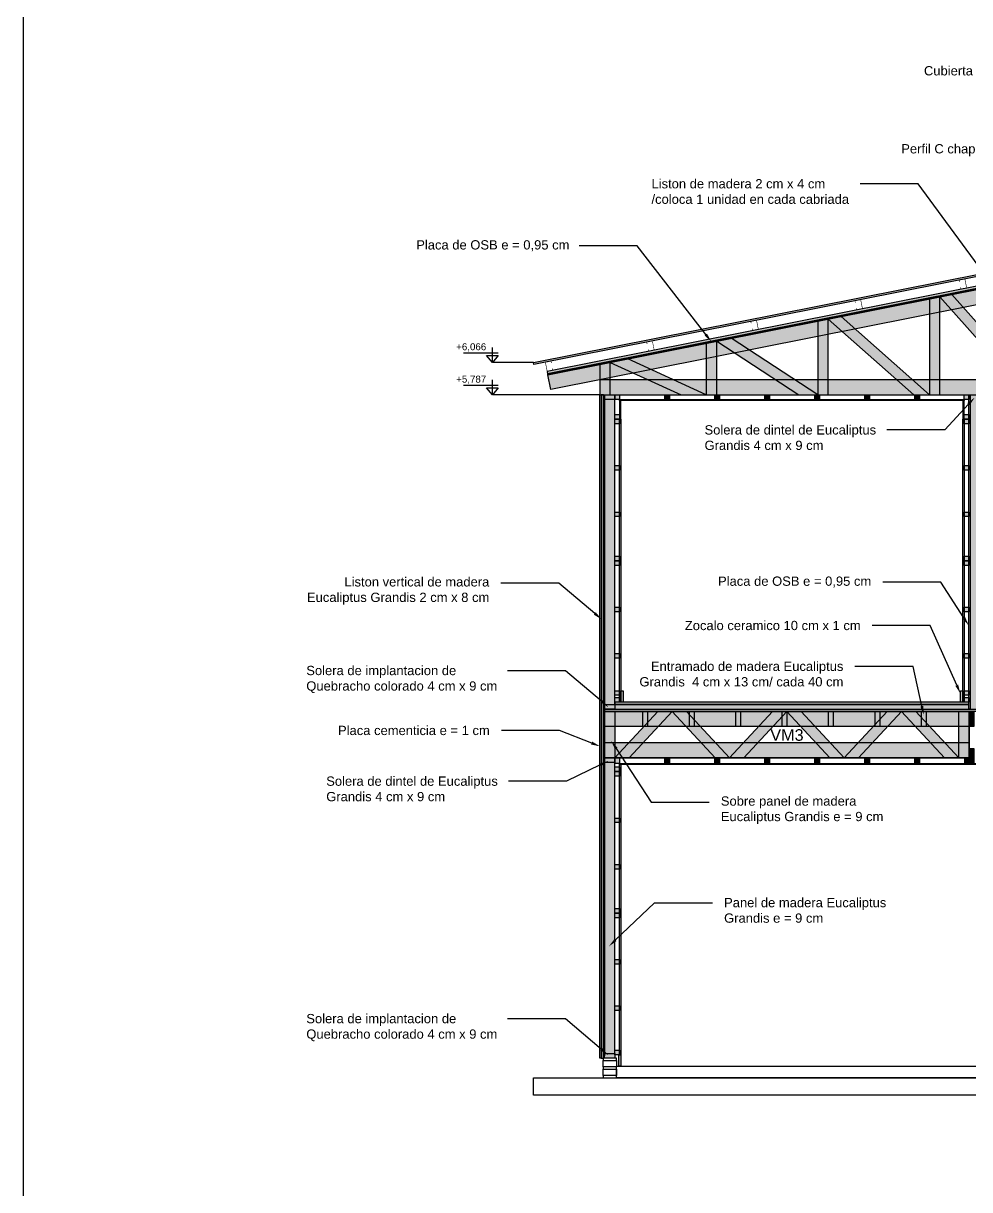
# Model space of a CAD drawing. Header units: millimetres. Extents: x 2924 to 3297, y 1496 to 1704.
# Drawn here: x 3167.89 to 3176.04, y 1618.38 to 1628.43 of the extents above; entities that cross this region are included whole.
import ezdxf
from ezdxf import colors
from ezdxf.entities.mleader import LeaderData, LeaderLine
from ezdxf.math import Vec2, Vec3

# ---------------------------------------------------------------- set-up
doc = ezdxf.new("R2010")
doc.units = ezdxf.units.MM
doc.layers.add('PT-MUROS', color=7, linetype='Continuous')
doc.styles.get("Standard").update_dxf_attribs({"font": 'arial.ttf'})

msp = doc.modelspace()

# ---------------------------------------------------------------- hatches: boundary and pattern name
at = {"layer": 'PT-MUROS'}
h = msp.add_hatch(color=5, dxfattribs=at)
h.dxf.hatch_style = 1
h.paths.add_polyline_path([(3179.6518, 1626.9722), (3179.6553, 1626.9546), (3172.2873, 1625.4908), (3172.2838, 1625.5084)])
at = {"layer": 'PT-MUROS', "true_color": 0x9898cc}
h = msp.add_hatch(color=253, dxfattribs=at)
h.dxf.hatch_style = 1
h.paths.add_polyline_path([(3179.5867, 1626.839), (3179.5867, 1626.8594), (3172.401, 1625.4318), (3172.4048, 1625.4122)])
at = {"layer": 'PT-MUROS'}
h = msp.add_hatch(color=1, dxfattribs=at)
h.dxf.hatch_style = 1
h.paths.add_polyline_path([(3179.5867, 1626.8293), (3179.5867, 1626.839), (3172.4048, 1625.4122), (3172.4067, 1625.4028)])
at = {"layer": 'PT-MUROS', "true_color": 0xfecc66}
h = msp.add_hatch(color=31, dxfattribs=at)
h.dxf.hatch_style = 1
h.paths.add_polyline_path([(3179.5867, 1625.3593), (3172.8547, 1625.3593), (3172.8547, 1625.2293), (3179.5867, 1625.2293)])
h.paths.add_polyline_path([(3179.5867, 1626.8293), (3179.5867, 1626.6968), (3172.432, 1625.2754), (3172.4067, 1625.4028)])
at = {"layer": 'PT-MUROS', "true_color": 0xcd6928}
h = msp.add_hatch(color=32, dxfattribs=at)
h.dxf.hatch_style = 1
h.paths.add_polyline_path([(3176.844, 1626.2844), (3176.7465, 1626.265), (3177.5066, 1625.2293), (3177.6182, 1625.2293)])
h.paths.add_polyline_path([(3177.8026, 1626.4749), (3177.7082, 1626.4561), (3178.4739, 1625.2293), (3178.58, 1625.2293)])
h.paths.add_polyline_path([(3178.67, 1626.6472), (3178.7617, 1626.6654), (3179.4967, 1625.2293), (3179.3956, 1625.2293)])
h.paths.add_polyline_path([(3176.7465, 1626.265), (3176.6565, 1626.2472), (3176.6565, 1625.2293), (3176.7465, 1625.2293)])
h.paths.add_polyline_path([(3177.7082, 1626.4561), (3177.6182, 1626.4382), (3177.6182, 1625.2293), (3177.7082, 1625.2293)])
h.paths.add_polyline_path([(3178.67, 1626.6472), (3178.58, 1626.6293), (3178.58, 1625.2293), (3178.67, 1625.2293)])
h.paths.add_polyline_path([(3174.9339, 1625.9049), (3174.8231, 1625.8829), (3175.5593, 1625.2293), (3175.6948, 1625.2293)])
h.paths.add_polyline_path([(3175.8872, 1626.0943), (3175.7848, 1626.074), (3176.5361, 1625.2293), (3176.6565, 1625.2293)])
h.paths.add_polyline_path([(3174.8231, 1625.8829), (3174.7331, 1625.865), (3174.7331, 1625.2293), (3174.8231, 1625.2293)])
h.paths.add_polyline_path([(3175.7848, 1626.074), (3175.6948, 1626.0561), (3175.6948, 1625.2293), (3175.7848, 1625.2293)])
h.paths.add_polyline_path([(3173.9875, 1625.7169), (3173.8614, 1625.6918), (3174.5687, 1625.2293), (3174.7331, 1625.2293)])
h.paths.add_polyline_path([(3173.8614, 1625.6918), (3173.7714, 1625.674), (3173.7714, 1625.2293), (3173.8614, 1625.2293)])
h.paths.add_polyline_path([(3173.0952, 1625.5396), (3172.9447, 1625.5097), (3173.5556, 1625.2293), (3173.7714, 1625.2293)])
h.paths.add_polyline_path([(3172.9447, 1625.5097), (3172.8547, 1625.4918), (3172.8547, 1625.2293), (3172.9447, 1625.2293)])
h.paths.add_polyline_path([(3179.5867, 1626.8293), (3179.4967, 1626.8114), (3179.4967, 1625.2293), (3179.5867, 1625.2293)])
at = {"layer": 'PT-MUROS'}
h = msp.add_hatch(color=8, dxfattribs=at)
h.dxf.hatch_style = 1
h.paths.add_polyline_path([(3172.8649, 1619.5123), (3172.8547, 1619.5123), (3172.8547, 1625.2293), (3172.8649, 1625.2293)])
at = {"layer": 'PT-MUROS', "true_color": 0xf7f281}
h = msp.add_hatch(color=51, dxfattribs=at)
h.dxf.hatch_style = 1
h.paths.add_polyline_path([(3172.8849, 1625.2293), (3172.8649, 1625.2293), (3172.8649, 1619.5123), (3172.8849, 1619.5123)])
at = {"layer": 'PT-MUROS'}
h = msp.add_hatch(color=1, dxfattribs=at)
h.dxf.hatch_style = 1
h.paths.add_polyline_path([(3172.8944, 1619.5323), (3172.8849, 1619.5323), (3172.8849, 1625.2293), (3172.8944, 1625.2293)])
h.paths.add_polyline_path([(3176.0349, 1625.2293), (3176.0444, 1625.2293), (3176.0444, 1622.5198), (3176.0349, 1622.5198)])
h = msp.add_hatch(color=3, dxfattribs=at)
h.dxf.hatch_style = 1
h.paths.add_polyline_path([(3172.8944, 1622.1018), (3172.9844, 1622.1018), (3172.9844, 1622.0618), (3172.8944, 1622.0618)])
h.paths.add_polyline_path([(3172.8944, 1625.2293), (3172.9844, 1625.2293), (3172.9844, 1625.1893), (3172.8944, 1625.1893)])
h.paths.add_polyline_path([(3176.0444, 1625.2293), (3176.1344, 1625.2293), (3176.1344, 1625.1893), (3176.0444, 1625.1893)])
at = {"layer": 'PT-MUROS', "true_color": 0xf8991e}
h = msp.add_hatch(color=30, dxfattribs=at)
h.dxf.hatch_style = 1
h.paths.add_polyline_path([(3172.9844, 1622.0618), (3172.8944, 1622.0618), (3172.8944, 1619.5523), (3172.9844, 1619.5523)])
h.paths.add_polyline_path([(3172.9844, 1625.1893), (3172.8944, 1625.1893), (3172.8944, 1622.5598), (3172.9844, 1622.5598)])
h.paths.add_polyline_path([(3176.1344, 1625.1893), (3176.0444, 1625.1893), (3176.0444, 1622.5598), (3176.1344, 1622.5598)])
at = {"layer": 'PT-MUROS', "true_color": 0xf7f281}
h = msp.add_hatch(color=51, dxfattribs=at)
h.dxf.hatch_style = 1
h.paths.add_polyline_path([(3176.1344, 1622.6198), (3176.1744, 1622.6198), (3176.1744, 1622.5798), (3176.1344, 1622.5798)])
h.paths.add_polyline_path([(3176.1344, 1622.6798), (3176.1744, 1622.6798), (3176.1744, 1622.6398), (3176.1344, 1622.6398)])
h.paths.add_polyline_path([(3175.9949, 1622.6198), (3176.0349, 1622.6198), (3176.0349, 1622.5798), (3175.9949, 1622.5798)])
h.paths.add_polyline_path([(3175.9949, 1622.6798), (3176.0349, 1622.6798), (3176.0349, 1622.6398), (3175.9949, 1622.6398)])
h.paths.add_polyline_path([(3175.9949, 1622.9998), (3176.0349, 1622.9998), (3176.0349, 1622.9598), (3175.9949, 1622.9598)])
h.paths.add_polyline_path([(3176.1344, 1622.9998), (3176.1744, 1622.9998), (3176.1744, 1622.9598), (3176.1344, 1622.9598)])
h.paths.add_polyline_path([(3175.9949, 1623.8398), (3176.0349, 1623.8398), (3176.0349, 1623.7998), (3175.9949, 1623.7998)])
h.paths.add_polyline_path([(3175.9949, 1623.7998), (3176.0349, 1623.7998), (3176.0349, 1623.7598), (3175.9949, 1623.7598)])
h.paths.add_polyline_path([(3175.9949, 1623.3998), (3176.0349, 1623.3998), (3176.0349, 1623.3598), (3175.9949, 1623.3598)])
h.paths.add_polyline_path([(3176.1344, 1623.8398), (3176.1744, 1623.8398), (3176.1744, 1623.7998), (3176.1344, 1623.7998)])
h.paths.add_polyline_path([(3176.1344, 1623.7998), (3176.1744, 1623.7998), (3176.1744, 1623.7598), (3176.1344, 1623.7598)])
h.paths.add_polyline_path([(3176.1344, 1623.3998), (3176.1744, 1623.3998), (3176.1744, 1623.3598), (3176.1344, 1623.3598)])
h.paths.add_polyline_path([(3175.9949, 1624.6198), (3176.0349, 1624.6198), (3176.0349, 1624.5798), (3175.9949, 1624.5798)])
h.paths.add_polyline_path([(3175.9949, 1624.2198), (3176.0349, 1624.2198), (3176.0349, 1624.1798), (3175.9949, 1624.1798)])
h.paths.add_polyline_path([(3176.1344, 1624.6198), (3176.1744, 1624.6198), (3176.1744, 1624.5798), (3176.1344, 1624.5798)])
h.paths.add_polyline_path([(3176.1344, 1624.2198), (3176.1744, 1624.2198), (3176.1744, 1624.1798), (3176.1344, 1624.1798)])
h.paths.add_polyline_path([(3175.9949, 1625.0598), (3176.0349, 1625.0598), (3176.0349, 1625.0198), (3175.9949, 1625.0198)])
h.paths.add_polyline_path([(3175.9949, 1625.0198), (3176.0349, 1625.0198), (3176.0349, 1624.9798), (3175.9949, 1624.9798)])
h.paths.add_polyline_path([(3176.1344, 1625.0598), (3176.1744, 1625.0598), (3176.1744, 1625.0198), (3176.1344, 1625.0198)])
h.paths.add_polyline_path([(3176.1344, 1625.0198), (3176.1744, 1625.0198), (3176.1744, 1624.9798), (3176.1344, 1624.9798)])
h.paths.add_polyline_path([(3176.1344, 1625.2293), (3176.1744, 1625.2293), (3176.1744, 1625.1893), (3176.1344, 1625.1893)])
h.paths.add_polyline_path([(3175.9949, 1625.2293), (3176.0349, 1625.2293), (3176.0349, 1625.1893), (3175.9949, 1625.1893)])
h.paths.add_polyline_path([(3172.9844, 1625.0598), (3173.0244, 1625.0598), (3173.0244, 1625.0198), (3172.9844, 1625.0198)])
h.paths.add_polyline_path([(3172.9844, 1625.2293), (3173.0244, 1625.2293), (3173.0244, 1625.1893), (3172.9844, 1625.1893)])
h.paths.add_polyline_path([(3172.9844, 1625.0198), (3173.0244, 1625.0198), (3173.0244, 1624.9798), (3172.9844, 1624.9798)])
h.paths.add_polyline_path([(3172.9844, 1624.6198), (3173.0244, 1624.6198), (3173.0244, 1624.5798), (3172.9844, 1624.5798)])
h.paths.add_polyline_path([(3172.9844, 1624.2198), (3173.0244, 1624.2198), (3173.0244, 1624.1798), (3172.9844, 1624.1798)])
h.paths.add_polyline_path([(3172.9844, 1623.8398), (3173.0244, 1623.8398), (3173.0244, 1623.7998), (3172.9844, 1623.7998)])
h.paths.add_polyline_path([(3172.9844, 1623.7998), (3173.0244, 1623.7998), (3173.0244, 1623.7598), (3172.9844, 1623.7598)])
h.paths.add_polyline_path([(3172.9844, 1623.3998), (3173.0244, 1623.3998), (3173.0244, 1623.3598), (3172.9844, 1623.3598)])
h.paths.add_polyline_path([(3172.9844, 1622.9998), (3173.0244, 1622.9998), (3173.0244, 1622.9598), (3172.9844, 1622.9598)])
h.paths.add_polyline_path([(3172.9844, 1622.6198), (3173.0244, 1622.6198), (3173.0244, 1622.5798), (3172.9844, 1622.5798)])
h.paths.add_polyline_path([(3172.9844, 1622.6798), (3173.0244, 1622.6798), (3173.0244, 1622.6398), (3172.9844, 1622.6398)])
h.paths.add_polyline_path([(3172.9844, 1622.1023), (3173.0244, 1622.1023), (3173.0244, 1622.0523), (3172.9844, 1622.0523)])
h.paths.add_polyline_path([(3172.9844, 1622.0223), (3173.0244, 1622.0223), (3173.0244, 1621.9823), (3172.9844, 1621.9823)])
h.paths.add_polyline_path([(3172.9844, 1621.9823), (3173.0244, 1621.9823), (3173.0244, 1621.9423), (3172.9844, 1621.9423)])
h.paths.add_polyline_path([(3172.9844, 1621.1823), (3173.0244, 1621.1823), (3173.0244, 1621.1423), (3172.9844, 1621.1423)])
h.paths.add_polyline_path([(3172.9844, 1620.8023), (3173.0244, 1620.8023), (3173.0244, 1620.7623), (3172.9844, 1620.7623)])
h.paths.add_polyline_path([(3172.9844, 1620.7623), (3173.0244, 1620.7623), (3173.0244, 1620.7223), (3172.9844, 1620.7223)])
h.paths.add_polyline_path([(3172.9844, 1621.5823), (3173.0244, 1621.5823), (3173.0244, 1621.5423), (3172.9844, 1621.5423)])
h.paths.add_polyline_path([(3172.9844, 1620.3623), (3173.0244, 1620.3623), (3173.0244, 1620.3223), (3172.9844, 1620.3223)])
h.paths.add_polyline_path([(3172.9844, 1619.9623), (3173.0244, 1619.9623), (3173.0244, 1619.9223), (3172.9844, 1619.9223)])
h.paths.add_polyline_path([(3172.9844, 1619.5823), (3173.0244, 1619.5823), (3173.0244, 1619.5423), (3172.9844, 1619.5423)])
at = {"layer": 'PT-MUROS', "true_color": 0x58ba48}
h = msp.add_hatch(color=85, dxfattribs=at)
h.dxf.hatch_style = 1
h.paths.add_polyline_path([(3173.0244, 1623.7998), (3173.0369, 1623.7998), (3173.0369, 1622.5798), (3173.0244, 1622.5798)])
h.paths.add_polyline_path([(3173.0244, 1622.0423), (3173.0369, 1622.0423), (3173.0369, 1621.9823), (3173.0244, 1621.9823)])
h.paths.add_polyline_path([(3173.0244, 1621.9823), (3173.0369, 1621.9823), (3173.0369, 1620.7623), (3173.0244, 1620.7623)])
h.paths.add_polyline_path([(3173.0244, 1622.0518), (3179.5867, 1622.0518), (3179.5867, 1622.0423), (3173.0244, 1622.0423)])
h.paths.add_polyline_path([(3173.0244, 1620.7623), (3173.0369, 1620.7623), (3173.0369, 1619.5423), (3173.0244, 1619.5423)])
h.paths.add_polyline_path([(3176.1744, 1623.7998), (3176.1869, 1623.7998), (3176.1869, 1622.5798), (3176.1744, 1622.5798)])
h.paths.add_polyline_path([(3175.9824, 1623.7998), (3175.9949, 1623.7998), (3175.9949, 1622.5798), (3175.9824, 1622.5798)])
h.paths.add_polyline_path([(3176.1744, 1625.0198), (3176.1869, 1625.0198), (3176.1869, 1623.7998), (3176.1744, 1623.7998)])
h.paths.add_polyline_path([(3175.9824, 1625.0198), (3175.9949, 1625.0198), (3175.9949, 1623.7998), (3175.9824, 1623.7998)])
h.paths.add_polyline_path([(3176.1869, 1625.1798), (3176.1744, 1625.1798), (3176.1744, 1625.0198), (3176.1869, 1625.0198)])
h.paths.add_polyline_path([(3175.9949, 1625.1798), (3175.9824, 1625.1798), (3175.9824, 1625.0198), (3175.9949, 1625.0198)])
h.paths.add_polyline_path([(3173.0244, 1625.1893), (3175.9949, 1625.1893), (3175.9949, 1625.1798), (3173.0244, 1625.1798)])
h.paths.add_polyline_path([(3176.1744, 1625.1893), (3179.5867, 1625.1893), (3179.5867, 1625.1798), (3176.1744, 1625.1798)])
h.paths.add_polyline_path([(3173.0369, 1625.1798), (3173.0244, 1625.1798), (3173.0244, 1625.0198), (3173.0369, 1625.0198)])
h.paths.add_polyline_path([(3173.0244, 1625.0198), (3173.0369, 1625.0198), (3173.0369, 1623.7998), (3173.0244, 1623.7998)])
at = {"layer": 'PT-MUROS', "true_color": 0xf7f281}
h = msp.add_hatch(color=51, dxfattribs=at)
h.dxf.hatch_style = 1
h.paths.add_polyline_path([(3173.4143, 1625.2298), (3173.4543, 1625.2298), (3173.4543, 1625.1893), (3173.4143, 1625.1893)])
h = msp.add_hatch(color=51, dxfattribs=at)
h.dxf.hatch_style = 1
h.paths.add_polyline_path([(3173.8461, 1625.2298), (3173.8861, 1625.2298), (3173.8861, 1625.1893), (3173.8461, 1625.1893)])
h = msp.add_hatch(color=51, dxfattribs=at)
h.dxf.hatch_style = 1
h.paths.add_polyline_path([(3174.2757, 1625.2293), (3174.3157, 1625.2293), (3174.3157, 1625.1888), (3174.2757, 1625.1888)])
h = msp.add_hatch(color=51, dxfattribs=at)
h.dxf.hatch_style = 1
h.paths.add_polyline_path([(3174.7063, 1625.2293), (3174.7463, 1625.2293), (3174.7463, 1625.1888), (3174.7063, 1625.1888)])
h = msp.add_hatch(color=51, dxfattribs=at)
h.dxf.hatch_style = 1
h.paths.add_polyline_path([(3175.137, 1625.2293), (3175.177, 1625.2293), (3175.177, 1625.1888), (3175.137, 1625.1888)])
h = msp.add_hatch(color=51, dxfattribs=at)
h.dxf.hatch_style = 1
h.paths.add_polyline_path([(3175.5677, 1625.2293), (3175.6077, 1625.2293), (3175.6077, 1625.1888), (3175.5677, 1625.1888)])
at = {"layer": 'PT-MUROS', "true_color": 0x636466}
h = msp.add_hatch(color=251, dxfattribs=at)
h.dxf.hatch_style = 1
h.paths.add_polyline_path([(3173.0169, 1619.5423), (3173.0369, 1619.5423), (3173.0369, 1619.4423), (3173.0169, 1619.4423)])
h.paths.add_polyline_path([(3173.0369, 1622.6798), (3173.0569, 1622.6798), (3173.0569, 1622.5798), (3173.0369, 1622.5798)])
h.paths.add_polyline_path([(3175.9624, 1622.6798), (3175.9824, 1622.6798), (3175.9824, 1622.5798), (3175.9624, 1622.5798)])
h.paths.add_polyline_path([(3176.1869, 1622.6798), (3176.2069, 1622.6798), (3176.2069, 1622.5798), (3176.1869, 1622.5798)])
h.paths.add_polyline_path([(3179.5667, 1622.6798), (3179.5867, 1622.6798), (3179.5867, 1622.5798), (3179.5667, 1622.5798)])
at = {"layer": 'PT-MUROS', "true_color": 0x991b1e}
h = msp.add_hatch(color=244, dxfattribs=at)
h.dxf.hatch_style = 1
h.paths.add_polyline_path([(3172.8944, 1619.5523), (3172.9844, 1619.5523), (3172.9844, 1619.5123), (3172.8944, 1619.5123)])
h.paths.add_polyline_path([(3176.0444, 1622.5598), (3176.1344, 1622.5598), (3176.1344, 1622.5198), (3176.0444, 1622.5198)])
h.paths.add_polyline_path([(3172.8944, 1622.5598), (3172.9844, 1622.5598), (3172.9844, 1622.5198), (3172.8944, 1622.5198)])
at = {"layer": 'PT-MUROS', "true_color": 0xf7abae}
h = msp.add_hatch(color=241, dxfattribs=at)
h.dxf.hatch_style = 1
h.paths.add_polyline_path([(3172.9844, 1622.5598), (3176.0349, 1622.5598), (3176.0349, 1622.5798), (3172.9844, 1622.5798)])
h.paths.add_polyline_path([(3179.6042, 1622.5598), (3176.1344, 1622.5598), (3176.1344, 1622.5798), (3179.6042, 1622.5798)])
at = {"layer": 'PT-MUROS', "true_color": 0x636466}
h = msp.add_hatch(color=251, dxfattribs=at)
h.dxf.hatch_style = 1
h.paths.add_polyline_path([(3176.1344, 1622.5598), (3179.6042, 1622.5598), (3179.6042, 1622.5198), (3176.1344, 1622.5198)])
h.paths.add_polyline_path([(3176.0349, 1622.5598), (3172.9844, 1622.5598), (3172.9844, 1622.5198), (3176.0349, 1622.5198)])
at = {"layer": 'PT-MUROS', "true_color": 0x642165}
h = msp.add_hatch(color=219, dxfattribs=at)
h.dxf.hatch_style = 1
h.paths.add_polyline_path([(3172.8944, 1622.5198), (3179.6042, 1622.5198), (3179.6042, 1622.5018), (3172.8944, 1622.5018)])
at = {"layer": 'PT-MUROS', "true_color": 0xf7f281}
h = msp.add_hatch(color=51, dxfattribs=at)
h.dxf.hatch_style = 1
h.paths.add_polyline_path([(3176.0383, 1622.1018), (3172.8944, 1622.1018), (3172.8944, 1622.2318), (3176.0383, 1622.2318)])
h.paths.add_polyline_path([(3176.0383, 1622.3718), (3172.8944, 1622.3718), (3172.8944, 1622.5018), (3176.0383, 1622.5018)])
at = {"layer": 'PT-MUROS', "true_color": 0xcd6928}
h = msp.add_hatch(color=32, dxfattribs=at)
h.dxf.hatch_style = 1
h.paths.add_polyline_path([(3175.4543, 1622.5018), (3175.5771, 1622.5018), (3175.9483, 1622.1018), (3175.8256, 1622.1018)])
h.paths.add_polyline_path([(3175.4543, 1622.5018), (3175.3316, 1622.5018), (3174.9604, 1622.1018), (3175.0831, 1622.1018)])
h.paths.add_polyline_path([(3174.4664, 1622.5018), (3174.5891, 1622.5018), (3174.9604, 1622.1018), (3174.8376, 1622.1018)])
h.paths.add_polyline_path([(3174.4664, 1622.5018), (3174.3436, 1622.5018), (3173.9724, 1622.1018), (3174.0952, 1622.1018)])
h.paths.add_polyline_path([(3173.4784, 1622.5018), (3173.6012, 1622.5018), (3173.9724, 1622.1018), (3173.8496, 1622.1018)])
h.paths.add_polyline_path([(3173.4784, 1622.5018), (3173.3556, 1622.5018), (3172.9844, 1622.1018), (3173.1072, 1622.1018)])
h.paths.add_polyline_path([(3175.9483, 1622.5018), (3176.0383, 1622.5018), (3176.0383, 1622.1018), (3175.9483, 1622.1018)])
h.paths.add_polyline_path([(3172.8944, 1622.5018), (3172.9844, 1622.5018), (3172.9844, 1622.1018), (3172.8944, 1622.1018)])
at = {"layer": 'PT-MUROS'}
h = msp.add_hatch(color=5, dxfattribs=at)
h.dxf.hatch_style = 1
h.paths.add_polyline_path([(3172.8944, 1622.5018), (3172.9844, 1622.5018), (3172.9844, 1622.1018), (3172.8944, 1622.1018)])
h = msp.add_hatch(color=1, dxfattribs=at)
h.dxf.hatch_style = 1
h.paths.add_polyline_path([(3173.2263, 1622.5018), (3173.2663, 1622.5018), (3173.2663, 1622.3718), (3173.2263, 1622.3718)])
h = msp.add_hatch(color=1, dxfattribs=at)
h.dxf.hatch_style = 1
h.paths.add_polyline_path([(3173.6263, 1622.5018), (3173.6663, 1622.5018), (3173.6663, 1622.3718), (3173.6263, 1622.3718)])
h = msp.add_hatch(color=1, dxfattribs=at)
h.dxf.hatch_style = 1
h.paths.add_polyline_path([(3174.0263, 1622.5018), (3174.0663, 1622.5018), (3174.0663, 1622.3718), (3174.0263, 1622.3718)])
h = msp.add_hatch(color=1, dxfattribs=at)
h.dxf.hatch_style = 1
h.paths.add_polyline_path([(3174.4263, 1622.5018), (3174.4663, 1622.5018), (3174.4663, 1622.3718), (3174.4263, 1622.3718)])
h = msp.add_hatch(color=1, dxfattribs=at)
h.dxf.hatch_style = 1
h.paths.add_polyline_path([(3174.8263, 1622.5018), (3174.8663, 1622.5018), (3174.8663, 1622.3718), (3174.8263, 1622.3718)])
h = msp.add_hatch(color=1, dxfattribs=at)
h.dxf.hatch_style = 1
h.paths.add_polyline_path([(3175.2263, 1622.5018), (3175.2663, 1622.5018), (3175.2663, 1622.3718), (3175.2263, 1622.3718)])
h = msp.add_hatch(color=1, dxfattribs=at)
h.dxf.hatch_style = 1
h.paths.add_polyline_path([(3175.6263, 1622.5018), (3175.6663, 1622.5018), (3175.6663, 1622.3718), (3175.6263, 1622.3718)])
h = msp.add_hatch(dxfattribs=at)
h.set_pattern_fill('ANSI31', color=6, scale=0.002)
h.set_pattern_definition([(45, (106.1555515, 100.757555), (-0.00449012806, 0.00449012806), [])])
h.paths.add_polyline_path([(3176.1023, 1622.5018), (3176.1423, 1622.5018), (3176.1423, 1622.3718), (3176.1023, 1622.3718)])
h.paths.add_polyline_path([(3176.0383, 1622.5018), (3176.0783, 1622.5018), (3176.0783, 1622.3718), (3176.0383, 1622.3718)])
h.paths.add_polyline_path([(3176.0383, 1622.1818), (3176.0783, 1622.1818), (3176.0783, 1622.0518), (3176.0383, 1622.0518)])
h.paths.add_polyline_path([(3176.1023, 1622.1818), (3176.1423, 1622.1818), (3176.1423, 1622.0518), (3176.1023, 1622.0518)])
at = {"layer": 'PT-MUROS', "true_color": 0xf7f281}
h = msp.add_hatch(color=51, dxfattribs=at)
h.dxf.hatch_style = 1
h.paths.add_polyline_path([(3173.4143, 1622.1023), (3173.4543, 1622.1023), (3173.4543, 1622.0523), (3173.4143, 1622.0523)])
h = msp.add_hatch(color=51, dxfattribs=at)
h.dxf.hatch_style = 1
h.paths.add_polyline_path([(3173.8461, 1622.1023), (3173.8861, 1622.1023), (3173.8861, 1622.0523), (3173.8461, 1622.0523)])
h = msp.add_hatch(color=51, dxfattribs=at)
h.dxf.hatch_style = 1
h.paths.add_polyline_path([(3174.2757, 1622.1018), (3174.3157, 1622.1018), (3174.3157, 1622.0518), (3174.2757, 1622.0518)])
h = msp.add_hatch(color=51, dxfattribs=at)
h.dxf.hatch_style = 1
h.paths.add_polyline_path([(3174.7063, 1622.1018), (3174.7463, 1622.1018), (3174.7463, 1622.0518), (3174.7063, 1622.0518)])
h = msp.add_hatch(color=51, dxfattribs=at)
h.dxf.hatch_style = 1
h.paths.add_polyline_path([(3175.137, 1622.1018), (3175.177, 1622.1018), (3175.177, 1622.0518), (3175.137, 1622.0518)])
h = msp.add_hatch(color=51, dxfattribs=at)
h.dxf.hatch_style = 1
h.paths.add_polyline_path([(3175.5677, 1622.1018), (3175.6077, 1622.1018), (3175.6077, 1622.0518), (3175.5677, 1622.0518)])
h = msp.add_hatch(color=51, dxfattribs=at)
h.dxf.hatch_style = 1
h.paths.add_polyline_path([(3175.9983, 1622.1018), (3176.0383, 1622.1018), (3176.0383, 1622.0518), (3175.9983, 1622.0518)])

# ---------------------------------------------------------------- linework, layer by layer
at = {"layer": 'PT-MUROS'}
for points in [[(3167.8871, 1645.3308), (3296.7845, 1645.3308), (3296.7845, 1608.8656), (3167.8871, 1608.8656)], [(3175.7848, 1626.074), (3175.6948, 1626.0561), (3175.6948, 1625.2293), (3175.7848, 1625.2293)], [(3174.8231, 1625.8829), (3174.7331, 1625.865), (3174.7331, 1625.2293), (3174.8231, 1625.2293)], [(3173.8614, 1625.6918), (3173.7714, 1625.674), (3173.7714, 1625.2293), (3173.8614, 1625.2293)], [(3172.9447, 1625.5097), (3172.8547, 1625.4918), (3172.8547, 1625.2293), (3172.9447, 1625.2293)], [(3179.5867, 1625.3593), (3172.8547, 1625.3593), (3172.8547, 1625.2293), (3179.5867, 1625.2293)], [(3172.8649, 1619.5123), (3172.8547, 1619.5123), (3172.8547, 1625.2293), (3172.8649, 1625.2293)], [(3172.8849, 1625.2293), (3172.8649, 1625.2293), (3172.8649, 1619.5123), (3172.8849, 1619.5123)], [(3172.8944, 1619.5323), (3172.8849, 1619.5323), (3172.8849, 1625.2293), (3172.8944, 1625.2293)], [(3172.8944, 1625.2293), (3172.9844, 1625.2293), (3172.9844, 1625.1893), (3172.8944, 1625.1893)], [(3172.9844, 1625.1893), (3172.8944, 1625.1893), (3172.8944, 1622.5598), (3172.9844, 1622.5598)], [(3172.9844, 1625.2293), (3173.0244, 1625.2293), (3173.0244, 1625.1893), (3172.9844, 1625.1893)], [(3173.0244, 1625.1893), (3175.9949, 1625.1893), (3175.9949, 1625.1798), (3173.0244, 1625.1798)], [(3173.0369, 1625.1798), (3173.0244, 1625.1798), (3173.0244, 1625.0198), (3173.0369, 1625.0198)], [(3173.4143, 1625.2298), (3173.4543, 1625.2298), (3173.4543, 1625.1893), (3173.4143, 1625.1893)], [(3173.8461, 1625.2298), (3173.8861, 1625.2298), (3173.8861, 1625.1893), (3173.8461, 1625.1893)], [(3174.2757, 1625.2293), (3174.3157, 1625.2293), (3174.3157, 1625.1888), (3174.2757, 1625.1888)], [(3174.7063, 1625.2293), (3174.7463, 1625.2293), (3174.7463, 1625.1888), (3174.7063, 1625.1888)], [(3175.137, 1625.2293), (3175.177, 1625.2293), (3175.177, 1625.1888), (3175.137, 1625.1888)], [(3175.5677, 1625.2293), (3175.6077, 1625.2293), (3175.6077, 1625.1888), (3175.5677, 1625.1888)], [(3175.9949, 1625.1798), (3175.9824, 1625.1798), (3175.9824, 1625.0198), (3175.9949, 1625.0198)], [(3175.9949, 1625.2293), (3176.0349, 1625.2293), (3176.0349, 1625.1893), (3175.9949, 1625.1893)], [(3176.0349, 1625.2293), (3176.0444, 1625.2293), (3176.0444, 1622.5198), (3176.0349, 1622.5198)], [(3172.9844, 1625.0598), (3173.0244, 1625.0598), (3173.0244, 1625.0198), (3172.9844, 1625.0198)], [(3175.9949, 1625.0598), (3176.0349, 1625.0598), (3176.0349, 1625.0198), (3175.9949, 1625.0198)], [(3172.9844, 1625.0198), (3173.0244, 1625.0198), (3173.0244, 1624.9798), (3172.9844, 1624.9798)], [(3173.0244, 1625.0198), (3173.0369, 1625.0198), (3173.0369, 1623.7998), (3173.0244, 1623.7998)], [(3175.9824, 1625.0198), (3175.9949, 1625.0198), (3175.9949, 1623.7998), (3175.9824, 1623.7998)], [(3175.9949, 1625.0198), (3176.0349, 1625.0198), (3176.0349, 1624.9798), (3175.9949, 1624.9798)], [(3172.9844, 1624.6198), (3173.0244, 1624.6198), (3173.0244, 1624.5798), (3172.9844, 1624.5798)], [(3175.9949, 1624.6198), (3176.0349, 1624.6198), (3176.0349, 1624.5798), (3175.9949, 1624.5798)], [(3172.9844, 1624.2198), (3173.0244, 1624.2198), (3173.0244, 1624.1798), (3172.9844, 1624.1798)], [(3175.9949, 1624.2198), (3176.0349, 1624.2198), (3176.0349, 1624.1798), (3175.9949, 1624.1798)], [(3172.9844, 1623.8398), (3173.0244, 1623.8398), (3173.0244, 1623.7998), (3172.9844, 1623.7998)], [(3172.9844, 1623.7998), (3173.0244, 1623.7998), (3173.0244, 1623.7598), (3172.9844, 1623.7598)], [(3173.0244, 1623.7998), (3173.0369, 1623.7998), (3173.0369, 1622.5798), (3173.0244, 1622.5798)], [(3175.9824, 1623.7998), (3175.9949, 1623.7998), (3175.9949, 1622.5798), (3175.9824, 1622.5798)], [(3175.9949, 1623.8398), (3176.0349, 1623.8398), (3176.0349, 1623.7998), (3175.9949, 1623.7998)], [(3175.9949, 1623.7998), (3176.0349, 1623.7998), (3176.0349, 1623.7598), (3175.9949, 1623.7598)], [(3172.9844, 1623.3998), (3173.0244, 1623.3998), (3173.0244, 1623.3598), (3172.9844, 1623.3598)], [(3175.9949, 1623.3998), (3176.0349, 1623.3998), (3176.0349, 1623.3598), (3175.9949, 1623.3598)], [(3172.9844, 1622.9998), (3173.0244, 1622.9998), (3173.0244, 1622.9598), (3172.9844, 1622.9598)], [(3175.9949, 1622.9998), (3176.0349, 1622.9998), (3176.0349, 1622.9598), (3175.9949, 1622.9598)], [(3172.9844, 1622.6798), (3173.0244, 1622.6798), (3173.0244, 1622.6398), (3172.9844, 1622.6398)], [(3173.0369, 1622.6798), (3173.0569, 1622.6798), (3173.0569, 1622.5798), (3173.0369, 1622.5798)], [(3175.9624, 1622.6798), (3175.9824, 1622.6798), (3175.9824, 1622.5798), (3175.9624, 1622.5798)], [(3175.9949, 1622.6798), (3176.0349, 1622.6798), (3176.0349, 1622.6398), (3175.9949, 1622.6398)], [(3172.8944, 1622.5598), (3172.9844, 1622.5598), (3172.9844, 1622.5198), (3172.8944, 1622.5198)], [(3172.9844, 1622.6198), (3173.0244, 1622.6198), (3173.0244, 1622.5798), (3172.9844, 1622.5798)], [(3172.9844, 1622.5598), (3176.0349, 1622.5598), (3176.0349, 1622.5798), (3172.9844, 1622.5798)], [(3176.0349, 1622.5598), (3172.9844, 1622.5598), (3172.9844, 1622.5198), (3176.0349, 1622.5198)], [(3175.9949, 1622.6198), (3176.0349, 1622.6198), (3176.0349, 1622.5798), (3175.9949, 1622.5798)], [(3172.8944, 1622.5198), (3179.6042, 1622.5198), (3179.6042, 1622.5018), (3172.8944, 1622.5018)], [(3176.0383, 1622.5018), (3172.8944, 1622.5018), (3172.8944, 1622.1018), (3176.0383, 1622.1018)], [(3172.8944, 1622.5018), (3172.9844, 1622.5018), (3172.9844, 1622.1018), (3172.8944, 1622.1018)], [(3176.0383, 1622.3718), (3172.8944, 1622.3718), (3172.8944, 1622.5018), (3176.0383, 1622.5018)], [(3172.8944, 1622.5018), (3172.9844, 1622.5018), (3172.9844, 1622.1018), (3172.8944, 1622.1018)], [(3173.2263, 1622.5018), (3173.2663, 1622.5018), (3173.2663, 1622.3718), (3173.2263, 1622.3718)], [(3173.6263, 1622.5018), (3173.6663, 1622.5018), (3173.6663, 1622.3718), (3173.6263, 1622.3718)], [(3174.0263, 1622.5018), (3174.0663, 1622.5018), (3174.0663, 1622.3718), (3174.0263, 1622.3718)], [(3174.4263, 1622.5018), (3174.4663, 1622.5018), (3174.4663, 1622.3718), (3174.4263, 1622.3718)], [(3174.8263, 1622.5018), (3174.8663, 1622.5018), (3174.8663, 1622.3718), (3174.8263, 1622.3718)], [(3175.2263, 1622.5018), (3175.2663, 1622.5018), (3175.2663, 1622.3718), (3175.2263, 1622.3718)], [(3175.6263, 1622.5018), (3175.6663, 1622.5018), (3175.6663, 1622.3718), (3175.6263, 1622.3718)], [(3175.9483, 1622.5018), (3176.0383, 1622.5018), (3176.0383, 1622.1018), (3175.9483, 1622.1018)], [(3176.0383, 1622.1018), (3172.8944, 1622.1018), (3172.8944, 1622.2318), (3176.0383, 1622.2318)], [(3172.8944, 1622.1018), (3172.9844, 1622.1018), (3172.9844, 1622.0618), (3172.8944, 1622.0618)], [(3172.9844, 1622.0618), (3172.8944, 1622.0618), (3172.8944, 1619.5523), (3172.9844, 1619.5523)], [(3172.9844, 1622.1023), (3173.0244, 1622.1023), (3173.0244, 1622.0523), (3172.9844, 1622.0523)], [(3173.0244, 1622.0518), (3179.5867, 1622.0518), (3179.5867, 1622.0423), (3173.0244, 1622.0423)], [(3173.0244, 1622.0423), (3173.0369, 1622.0423), (3173.0369, 1621.9823), (3173.0244, 1621.9823)], [(3173.4143, 1622.1023), (3173.4543, 1622.1023), (3173.4543, 1622.0523), (3173.4143, 1622.0523)], [(3173.8461, 1622.1023), (3173.8861, 1622.1023), (3173.8861, 1622.0523), (3173.8461, 1622.0523)], [(3174.2757, 1622.1018), (3174.3157, 1622.1018), (3174.3157, 1622.0518), (3174.2757, 1622.0518)], [(3174.7063, 1622.1018), (3174.7463, 1622.1018), (3174.7463, 1622.0518), (3174.7063, 1622.0518)], [(3175.137, 1622.1018), (3175.177, 1622.1018), (3175.177, 1622.0518), (3175.137, 1622.0518)], [(3175.5677, 1622.1018), (3175.6077, 1622.1018), (3175.6077, 1622.0518), (3175.5677, 1622.0518)], [(3175.9983, 1622.1018), (3176.0383, 1622.1018), (3176.0383, 1622.0518), (3175.9983, 1622.0518)], [(3172.9844, 1622.0223), (3173.0244, 1622.0223), (3173.0244, 1621.9823), (3172.9844, 1621.9823)], [(3172.9844, 1621.9823), (3173.0244, 1621.9823), (3173.0244, 1621.9423), (3172.9844, 1621.9423)], [(3173.0244, 1621.9823), (3173.0369, 1621.9823), (3173.0369, 1620.7623), (3173.0244, 1620.7623)], [(3172.9844, 1621.5823), (3173.0244, 1621.5823), (3173.0244, 1621.5423), (3172.9844, 1621.5423)], [(3172.9844, 1621.1823), (3173.0244, 1621.1823), (3173.0244, 1621.1423), (3172.9844, 1621.1423)], [(3172.9844, 1620.8023), (3173.0244, 1620.8023), (3173.0244, 1620.7623), (3172.9844, 1620.7623)], [(3172.9844, 1620.7623), (3173.0244, 1620.7623), (3173.0244, 1620.7223), (3172.9844, 1620.7223)], [(3173.0244, 1620.7623), (3173.0369, 1620.7623), (3173.0369, 1619.5423), (3173.0244, 1619.5423)], [(3172.9844, 1620.3623), (3173.0244, 1620.3623), (3173.0244, 1620.3223), (3172.9844, 1620.3223)], [(3172.9844, 1619.9623), (3173.0244, 1619.9623), (3173.0244, 1619.9223), (3172.9844, 1619.9223)], [(3172.8944, 1619.5523), (3172.9844, 1619.5523), (3172.9844, 1619.5123), (3172.8944, 1619.5123)], [(3172.9844, 1619.5823), (3173.0244, 1619.5823), (3173.0244, 1619.5423), (3172.9844, 1619.5423)], [(3173.0169, 1619.5423), (3173.0369, 1619.5423), (3173.0369, 1619.4423), (3173.0169, 1619.4423)], [(3172.9969, 1619.5123), (3172.8819, 1619.5123), (3172.8819, 1619.4923), (3172.9969, 1619.4923)], [(3172.8819, 1619.4923), (3172.9969, 1619.4923), (3172.9969, 1619.4373), (3172.8819, 1619.4373)], [(3172.9969, 1619.4373), (3172.8819, 1619.4373), (3172.8819, 1619.4173), (3172.9969, 1619.4173)], [(3172.9969, 1619.4423), (3179.6042, 1619.4423), (3179.6042, 1619.3423), (3172.9969, 1619.3423)], [(3172.2819, 1619.3423), (3179.7367, 1619.3423), (3179.7367, 1619.1923), (3172.2819, 1619.1923)], [(3172.8819, 1619.4173), (3172.9969, 1619.4173), (3172.9969, 1619.3623), (3172.8819, 1619.3623)], [(3172.9969, 1619.3623), (3172.8819, 1619.3623), (3172.8819, 1619.3423), (3172.9969, 1619.3423)]]:
    msp.add_lwpolyline(points, close=True, dxfattribs=at)
for points in [[(3179.6518, 1626.9722), (3179.6553, 1626.9546), (3172.2873, 1625.4908), (3172.2838, 1625.5084), (3179.6518, 1626.9722)], [(3179.5867, 1626.839), (3179.5867, 1626.8594), (3172.401, 1625.4318), (3172.4048, 1625.4122), (3179.5867, 1626.839)], [(3179.5867, 1626.8293), (3179.5867, 1626.839), (3172.4048, 1625.4122), (3172.4067, 1625.4028), (3179.5867, 1626.8293)], [(3179.5867, 1626.8293), (3179.5867, 1626.6968), (3172.432, 1625.2754), (3172.4067, 1625.4028), (3179.5867, 1626.8293)], [(3175.8872, 1626.0943), (3175.7848, 1626.074), (3176.5361, 1625.2293), (3176.6565, 1625.2293), (3175.8872, 1626.0943)], [(3174.9339, 1625.9049), (3174.8231, 1625.8829), (3175.5593, 1625.2293), (3175.6948, 1625.2293), (3174.9339, 1625.9049)], [(3173.9875, 1625.7169), (3173.8614, 1625.6918), (3174.5687, 1625.2293), (3174.7331, 1625.2293), (3173.9875, 1625.7169)], [(3171.979, 1625.5884), (3171.679, 1625.5884)], [(3171.929, 1625.5084), (3171.879, 1625.5684), (3171.979, 1625.5684), (3171.929, 1625.5084)], [(3171.929, 1625.5084), (3171.929, 1625.6384)], [(3172.2838, 1625.5084), (3171.929, 1625.5084)], [(3173.0952, 1625.5396), (3172.9447, 1625.5097), (3173.5556, 1625.2293), (3173.7714, 1625.2293), (3173.0952, 1625.5396)], [(3171.929, 1625.2293), (3171.929, 1625.3593)], [(3171.979, 1625.3093), (3171.679, 1625.3093)], [(3171.929, 1625.2293), (3171.879, 1625.2893), (3171.979, 1625.2893), (3171.929, 1625.2293)], [(3172.8547, 1625.2293), (3171.929, 1625.2293)], [(3173.4784, 1622.5018), (3173.3556, 1622.5018), (3172.9844, 1622.1018), (3173.1072, 1622.1018), (3173.4784, 1622.5018)], [(3173.4784, 1622.5018), (3173.6012, 1622.5018), (3173.9724, 1622.1018), (3173.8496, 1622.1018), (3173.4784, 1622.5018)], [(3174.4664, 1622.5018), (3174.3436, 1622.5018), (3173.9724, 1622.1018), (3174.0952, 1622.1018), (3174.4664, 1622.5018)], [(3174.4664, 1622.5018), (3174.5891, 1622.5018), (3174.9604, 1622.1018), (3174.8376, 1622.1018), (3174.4664, 1622.5018)], [(3175.4543, 1622.5018), (3175.3316, 1622.5018), (3174.9604, 1622.1018), (3175.0831, 1622.1018), (3175.4543, 1622.5018)], [(3175.4543, 1622.5018), (3175.5771, 1622.5018), (3175.9483, 1622.1018), (3175.8256, 1622.1018), (3175.4543, 1622.5018)]]:
    msp.add_lwpolyline(points, dxfattribs=at)
at = {"layer": 'PT-MUROS', "color": 18, "true_color": 0x000000, "const_width": 0.005}
for points in [[(3175.9539, 1626.2029), (3175.9508, 1626.2186), (3175.9999, 1626.2283), (3176.0155, 1626.1499), (3175.9664, 1626.1401), (3175.9633, 1626.1558)], [(3175.0564, 1626.0246), (3175.0533, 1626.0403), (3175.1024, 1626.05), (3175.118, 1625.9716), (3175.0689, 1625.9618), (3175.0658, 1625.9775)], [(3174.159, 1625.8463), (3174.1558, 1625.862), (3174.2049, 1625.8717), (3174.2205, 1625.7933), (3174.1714, 1625.7835), (3174.1683, 1625.7992)], [(3173.2615, 1625.668), (3173.2583, 1625.6837), (3173.3074, 1625.6934), (3173.323, 1625.6149), (3173.2739, 1625.6052), (3173.2708, 1625.6209)], [(3172.4375, 1625.5043), (3172.4344, 1625.52), (3172.3854, 1625.5102), (3172.401, 1625.4318), (3172.45, 1625.4415), (3172.4469, 1625.4572)]]:
    msp.add_lwpolyline(points, dxfattribs=at)
at = {"layer": 'PT-MUROS', "color": 7}
for points in [[(3176.0383, 1622.5018), (3176.0783, 1622.5018), (3176.0783, 1622.3718), (3176.0383, 1622.3718)], [(3176.0383, 1622.1818), (3176.0783, 1622.1818), (3176.0783, 1622.0518), (3176.0383, 1622.0518)]]:
    msp.add_lwpolyline(points, close=True, dxfattribs=at)

# ---------------------------------------------------------------- texts
at = {"layer": 'PT-MUROS', "char_height": 0.06, "attachment_point": 1}
for s, insert in [('+6,066', (3171.617, 1625.6743)), ('+5,787', (3171.617, 1625.3951))]:
    msp.add_mtext_dynamic_manual_height_columns(s, width=0.228299, gutter_width=12.5, heights=[0], dxfattribs=dict(at, insert=insert))
at = {"layer": 'PT-MUROS', "color": 3, "insert": (3174.3234, 1622.3478), "char_height": 0.1, "attachment_point": 1}
msp.add_mtext_dynamic_manual_height_columns('VM3', width=0.315979, gutter_width=12.5, heights=[0], dxfattribs=at)

# ---------------------------------------------------------------- leaders
at = {"layer": 'PT-MUROS'}
ml = msp.add_multileader_mtext('Standard', dxfattribs=at)
ml.set_content('Cubierta de chapa galvanizada trapezoidal negra C25', color=256)
ml.set_leader_properties()
ml.build(insert=Vec2(0, 0))
ml.multileader.update_dxf_attribs({"dogleg_length": 0.5, "arrow_head_size": 0.08})
ctx = ml.context
ctx.base_point, ctx.char_height, ctx.arrow_head_size, ctx.landing_gap_size, ctx.plane_origin = Vec3(3175.5475, 1628.0112), 0.08, 0.08, 0.1, Vec3(3179.217, 1626.8768)
notes = []
notes.append((ctx, [(1, (1, 1, 0), (3178.9091, 1628.0112), (-1, 0), 0.5, [(0, [(3179.217, 1626.8768)], 0, [])])]))
ctx.mtext.insert, ctx.mtext.width, ctx.mtext.flow_direction = Vec3(3175.6475, 1628.063), 5.190025, 5
ml = msp.add_multileader_mtext('Standard', dxfattribs=at)
ml.set_content('Perfil C chapa galvanizada 80 x 50 x 15 x 1,6 ', color=256)
ml.set_leader_properties()
ml.build(insert=Vec2(0, 0))
ml.multileader.update_dxf_attribs({"dogleg_length": 0.5, "arrow_head_size": 0.08})
ctx = ml.context
ctx.base_point, ctx.char_height, ctx.arrow_head_size, ctx.landing_gap_size, ctx.plane_origin = Vec3(3175.3517, 1627.3388), 0.08, 0.08, 0.1, Vec3(3174.2127, 1625.8325)
notes.append((ctx, [(1, (1, 1, 0), (3178.2808, 1627.3388), (-1, 0), 0.5, [(0, [(3178.7002, 1626.724)], 0, [])])]))
ctx.mtext.insert, ctx.mtext.width, ctx.mtext.flow_direction = Vec3(3175.4517, 1627.3906), 5.76829, 5
ml = msp.add_multileader_mtext('Standard', dxfattribs=at)
ml.set_content('Liston de madera 2 cm x 4 cm /coloca 1 unidad en cada cabriada ', color=256)
ml.set_leader_properties()
ml.build(insert=Vec2(0, 0))
ml.multileader.update_dxf_attribs({"dogleg_length": 0.5, "arrow_head_size": 0.08})
ctx = ml.context
ctx.base_point, ctx.char_height, ctx.arrow_head_size, ctx.landing_gap_size, ctx.plane_origin = Vec3(3173.1997, 1627.0486), 0.08, 0.08, 0.1, Vec3(3172.7655, 1625.4921)
notes.append((ctx, [(1, (1, 1, 0), (3175.5975, 1627.0486), (-1, 0), 0.5, [(0, [(3176.2335, 1626.1816)], 0, [])])]))
ctx.mtext.insert, ctx.mtext.width, ctx.mtext.flow_direction = Vec3(3173.2997, 1627.0893), 1.726156, 5
ml = msp.add_multileader_mtext('Standard', dxfattribs=at)
ml.set_content('Placa de OSB e = 0,95 cm', color=256)
ml.set_leader_properties()
ml.build(insert=Vec2(0, 0))
ml.multileader.update_dxf_attribs({"dogleg_length": 0.5, "arrow_head_size": 0.08})
ctx = ml.context
ctx.base_point, ctx.char_height, ctx.arrow_head_size, ctx.landing_gap_size, ctx.plane_origin = Vec3(3171.1727, 1626.5146), 0.08, 0.08, 0.1, Vec3(3169.329, 1624.7947)
notes.append((ctx, [(1, (1, 1, 0), (3173.177, 1626.5146), (-1, 0), 0.5, [(0, [(3173.8164, 1625.6862)], 0, [])])]))
ctx.mtext.insert, ctx.mtext.width, ctx.mtext.flow_direction = Vec3(3171.2727, 1626.5625), 1.369658, 5
ml = msp.add_multileader_mtext('Standard', dxfattribs=at)
ml.set_content('Solera de dintel de Eucaliptus Grandis 4 cm x 9 cm', color=256)
ml.set_leader_properties()
ml.build(insert=Vec2(0, 0))
ml.multileader.update_dxf_attribs({"dogleg_length": 0.5, "arrow_head_size": 0.08})
ctx = ml.context
ctx.base_point, ctx.char_height, ctx.arrow_head_size, ctx.landing_gap_size, ctx.plane_origin = Vec3(3173.6568, 1624.9271), 0.08, 0.08, 0.1, Vec3(3176.0161, 1625.2079)
notes.append((ctx, [(1, (1, 1, 0), (3175.8262, 1624.9271), (-1, 0), 0.5, [(0, [(3176.0855, 1625.2079)], 0, [])])]))
ctx.mtext.insert, ctx.mtext.width, ctx.mtext.flow_direction = Vec3(3173.7568, 1624.9678), 1.698752, 5
ml = msp.add_multileader_mtext('Standard', dxfattribs=at)
ml.set_content('Liston vertical de madera Eucaliptus Grandis 2 cm x 8 cm', color=256)
ml.set_leader_properties()
ml.build(insert=Vec2(0, 0))
ml.multileader.update_dxf_attribs({"dogleg_length": 0.5, "arrow_head_size": 0.08})
ctx = ml.context
ctx.base_point, ctx.char_height, ctx.arrow_head_size, ctx.landing_gap_size, ctx.plane_origin = Vec3(3170.247, 1623.6069), 0.08, 0.08, 0.1, Vec3(3172.8028, 1623.2933)
ctx.text_align_type = 2
notes.append((ctx, [(1, (1, 1, 0), (3172.5023, 1623.6069), (-1, 0), 0.5, [(0, [(3172.8722, 1623.2933)], 0, [])])]))
ctx.mtext.insert, ctx.mtext.width, ctx.mtext.alignment, ctx.mtext.flow_direction = Vec3(3171.9023, 1623.658), 1.632178, 3, 5
ml = msp.add_multileader_mtext('Standard', dxfattribs=at)
ml.set_content('Placa de OSB e = 0,95 cm', color=256)
ml.set_leader_properties()
ml.build(insert=Vec2(0, 0))
ml.multileader.update_dxf_attribs({"dogleg_length": 0.5, "arrow_head_size": 0.08})
ctx = ml.context
ctx.base_point, ctx.char_height, ctx.arrow_head_size, ctx.landing_gap_size, ctx.plane_origin = Vec3(3173.7888, 1623.616), 0.08, 0.08, 0.1, Vec3(3175.9655, 1623.2394)
ctx.text_align_type = 2
notes.append((ctx, [(1, (1, 1, 0), (3175.7931, 1623.616), (-1, 0), 0.5, [(0, [(3176.0349, 1623.2394)], 0, [])])]))
ctx.mtext.insert, ctx.mtext.width, ctx.mtext.alignment, ctx.mtext.flow_direction = Vec3(3175.1931, 1623.6639), 1.421758, 3, 5
ml = msp.add_multileader_mtext('Standard', dxfattribs=at)
ml.set_content('Zocalo ceramico 10 cm x 1 cm', color=256)
ml.set_leader_properties()
ml.build(insert=Vec2(0, 0))
ml.multileader.update_dxf_attribs({"dogleg_length": 0.5, "arrow_head_size": 0.08})
ctx = ml.context
ctx.base_point, ctx.char_height, ctx.arrow_head_size, ctx.landing_gap_size, ctx.plane_origin = Vec3(3173.4963, 1623.2412), 0.08, 0.08, 0.1, Vec3(3175.893, 1622.6536)
ctx.text_align_type = 2
notes.append((ctx, [(1, (1, 1, 0), (3175.7022, 1623.2412), (-1, 0), 0.5, [(0, [(3175.9624, 1622.6536)], 0, [])])]))
ctx.mtext.insert, ctx.mtext.width, ctx.mtext.alignment, ctx.mtext.flow_direction = Vec3(3175.1022, 1623.2818), 1.527597, 3, 5
ml = msp.add_multileader_mtext('Standard', dxfattribs=at)
ml.set_content('Solera de implantacion de Quebracho colorado 4 cm x 9 cm', color=256)
ml.set_leader_properties()
ml.build(insert=Vec2(0, 0))
ml.multileader.update_dxf_attribs({"dogleg_length": 0.5, "arrow_head_size": 0.08})
ctx = ml.context
ctx.base_point, ctx.char_height, ctx.arrow_head_size, ctx.landing_gap_size, ctx.plane_origin = Vec3(3170.2252, 1622.8507), 0.08, 0.08, 0.1, Vec3(3172.8597, 1622.5371)
notes.append((ctx, [(1, (1, 1, 0), (3172.5593, 1622.8507), (-1, 0), 0.5, [(0, [(3172.9291, 1622.5371)], 0, [])])]))
ctx.mtext.insert, ctx.mtext.width, ctx.mtext.flow_direction = Vec3(3170.3252, 1622.8938), 1.698752, 5
ml = msp.add_multileader_mtext('Standard', dxfattribs=at)
ml.set_content('Entramado de madera Eucaliptus Grandis  4 cm x 13 cm/ cada 40 cm ', color=256)
ml.set_leader_properties()
ml.build(insert=Vec2(0, 0))
ml.multileader.update_dxf_attribs({"dogleg_length": 0.5, "arrow_head_size": 0.08})
ctx = ml.context
ctx.base_point, ctx.char_height, ctx.arrow_head_size, ctx.landing_gap_size, ctx.plane_origin = Vec3(3173.1086, 1622.8892), 0.08, 0.08, 0.1, Vec3(3179.4656, 1622.3276)
ctx.text_align_type = 2
notes.append((ctx, [(1, (1, 1, 0), (3175.5532, 1622.8892), (-1, 0), 0.5, [(0, [(3175.6466, 1622.4673)], 0, [])])]))
ctx.mtext.insert, ctx.mtext.width, ctx.mtext.alignment, ctx.mtext.flow_direction = Vec3(3174.9532, 1622.9299), 1.780677, 3, 5
ml = msp.add_multileader_mtext('Standard', dxfattribs=at)
ml.set_content('Placa cementicia e = 1 cm', color=256)
ml.set_leader_properties()
ml.build(insert=Vec2(0, 0))
ml.multileader.update_dxf_attribs({"dogleg_length": 0.5, "arrow_head_size": 0.08})
ctx = ml.context
ctx.base_point, ctx.char_height, ctx.arrow_head_size, ctx.landing_gap_size, ctx.plane_origin = Vec3(3170.5143, 1622.3366), 0.08, 0.08, 0.1, Vec3(3172.7894, 1622.1992)
ctx.text_align_type = 2
notes.append((ctx, [(1, (1, 1, 0), (3172.506, 1622.3366), (-1, 0), 0.5, [(0, [(3172.8588, 1622.1992)], 0, [])])]))
ctx.mtext.insert, ctx.mtext.width, ctx.mtext.alignment, ctx.mtext.flow_direction = Vec3(3171.906, 1622.3773), 1.403851, 3, 5
ml = msp.add_multileader_mtext('Standard', dxfattribs=at)
ml.set_content('Sobre panel de madera Eucaliptus Grandis e = 9 cm', color=256)
ml.set_leader_properties()
ml.build(insert=Vec2(0, 0))
ml.multileader.update_dxf_attribs({"dogleg_length": 0.5, "arrow_head_size": 0.08})
ctx = ml.context
ctx.base_point, ctx.char_height, ctx.arrow_head_size, ctx.landing_gap_size, ctx.plane_origin = Vec3(3173.7973, 1621.7176), 0.08, 0.08, 0.1, Vec3(3172.9526, 1622.2479)
notes.append((ctx, [(0, (1, 1, 0), (3173.2973, 1621.7176), (1, 0), 0.5, [(0, [(3172.9526, 1622.2479)], 0, [])])]))
ctx.mtext.insert, ctx.mtext.width, ctx.mtext.flow_direction = Vec3(3173.8973, 1621.7687), 1.41453, 5
ml = msp.add_multileader_mtext('Standard', dxfattribs=at)
ml.set_content('Solera de dintel de Eucaliptus Grandis 4 cm x 9 cm', color=256)
ml.set_leader_properties()
ml.build(insert=Vec2(0, 0))
ml.multileader.update_dxf_attribs({"dogleg_length": 0.5, "arrow_head_size": 0.08})
ctx = ml.context
ctx.base_point, ctx.char_height, ctx.arrow_head_size, ctx.landing_gap_size, ctx.plane_origin = Vec3(3170.397, 1621.8995), 0.08, 0.08, 0.1, Vec3(3172.8594, 1622.075)
notes.append((ctx, [(1, (1, 1, 0), (3172.5663, 1621.8995), (-1, 0), 0.5, [(0, [(3172.9288, 1622.075)], 0, [])])]))
ctx.mtext.insert, ctx.mtext.width, ctx.mtext.flow_direction = Vec3(3170.497, 1621.9402), 1.698752, 5
ml = msp.add_multileader_mtext('Standard', dxfattribs=at)
ml.set_content('Panel de madera Eucaliptus Grandis e = 9 cm', color=256)
ml.set_leader_properties()
ml.build(insert=Vec2(0, 0))
ml.multileader.update_dxf_attribs({"dogleg_length": 0.5, "arrow_head_size": 0.08})
ctx = ml.context
ctx.base_point, ctx.char_height, ctx.arrow_head_size, ctx.landing_gap_size, ctx.plane_origin = Vec3(3173.8254, 1620.8524), 0.08, 0.08, 0.1, Vec3(3172.9322, 1620.4758)
notes.append((ctx, [(0, (1, 1, 0), (3173.3254, 1620.8524), (1, 0), 0.5, [(0, [(3172.9322, 1620.4758)], 0, [])])]))
ctx.mtext.insert, ctx.mtext.width, ctx.mtext.flow_direction = Vec3(3173.9254, 1620.8931), 1.41453, 5
ml = msp.add_multileader_mtext('Standard', dxfattribs=at)
ml.set_content('Solera de implantacion de Quebracho colorado 4 cm x 9 cm', color=256)
ml.set_leader_properties()
ml.build(insert=Vec2(0, 0))
ml.multileader.update_dxf_attribs({"dogleg_length": 0.5, "arrow_head_size": 0.08})
ctx = ml.context
ctx.base_point, ctx.char_height, ctx.arrow_head_size, ctx.landing_gap_size, ctx.plane_origin = Vec3(3170.2253, 1619.8504), 0.08, 0.08, 0.1, Vec3(3172.8598, 1619.5367)
notes.append((ctx, [(1, (1, 1, 0), (3172.5594, 1619.8504), (-1, 0), 0.5, [(0, [(3172.9292, 1619.5367)], 0, [])])]))
ctx.mtext.insert, ctx.mtext.width, ctx.mtext.flow_direction = Vec3(3170.3253, 1619.8935), 1.698752, 5
for ctx, leaders in notes:
    for number, flags, end, landing, length, lines in leaders:
        leader = LeaderData()
        leader.index, (leader.has_last_leader_line, leader.has_dogleg_vector, leader.attachment_direction) = number, flags
        leader.last_leader_point, leader.dogleg_vector, leader.dogleg_length = Vec3(end), Vec3(landing), length
        for number, points, colour, breaks in lines:
            line = LeaderLine()
            line.index, line.vertices, line.color, line.breaks = number, Vec3.list(points), colors.encode_raw_color(colour), breaks
            leader.lines.append(line)
        ctx.leaders.append(leader)

doc.saveas('drawing.dxf')
